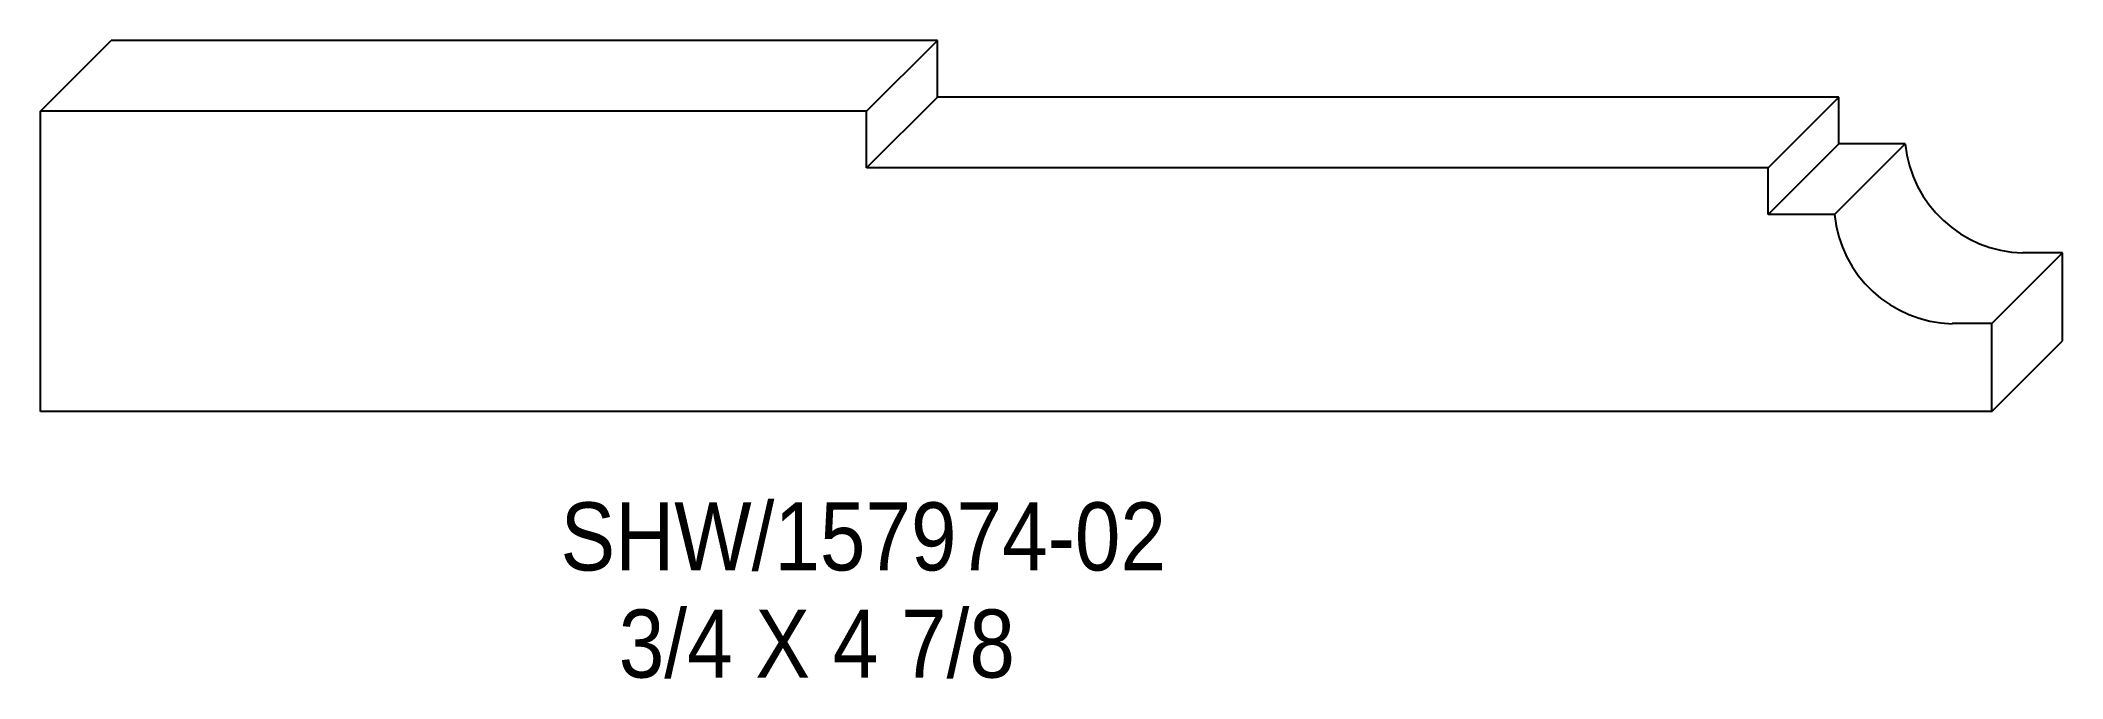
# Model space of a CAD drawing. Extents: x 53.14 to 58.19, y 162.7 to 164.3.
import ezdxf

# ---------------------------------------------------------------- set-up
doc = ezdxf.new("R2010")
doc.units = 0
doc.header["$LTSCALE"] = 5
doc.layers.add('PROFILE', color=7, linetype='CONTINUOUS')
doc.styles.add('TXT', font='TXT', dxfattribs={"height": 3.5})

msp = doc.modelspace()

# ---------------------------------------------------------------- linework, layer by layer
at = {"layer": 'PROFILE', "color": 1, "linetype": 'CONTINUOUS'}
for p, q in [((53.1428, 164.1186), (53.3195, 164.2953)), ((55.3831, 164.2953), (53.3195, 164.2953)), ((55.2063, 164.1186), (55.3831, 164.2953)), ((55.3831, 164.1538), (55.3831, 164.2953)), ((55.2063, 163.9771), (55.3831, 164.1538)), ((57.6345, 164.1538), (55.3831, 164.1538)), ((57.4578, 163.9771), (57.6345, 164.1538)), ((57.6345, 164.0372), (57.6345, 164.1538)), ((55.2063, 164.1186), (53.1428, 164.1186)), ((53.1428, 163.3688), (53.1428, 164.1186)), ((55.2063, 163.9771), (55.2063, 164.1186)), ((57.4578, 163.8605), (57.6345, 164.0372)), ((57.6238, 163.8605), (57.8005, 164.0372)), ((57.8005, 164.0372), (57.6345, 164.0372)), ((57.4578, 163.9771), (55.2063, 163.9771)), ((57.4578, 163.8605), (57.4578, 163.9771)), ((57.6238, 163.8605), (57.4578, 163.8605)), ((58.0165, 163.5882), (58.1932, 163.7649)), ((58.1932, 163.7649), (58.0943, 163.7649)), ((58.1932, 163.5455), (58.1932, 163.7649)), ((58.0165, 163.5882), (57.9176, 163.5882)), ((58.0165, 163.3688), (58.0165, 163.5882)), ((58.0165, 163.3688), (58.1932, 163.5455)), ((58.0165, 163.3688), (53.1428, 163.3688))]:
    msp.add_line(p, q, dxfattribs=at)
for centre in [(58.1014, 164.0672), (57.9247, 163.8905)]:
    msp.add_ellipse(centre, major_axis=(0, 0.3024), ratio=1, start_param=-4.613097, end_param=-3.165117, dxfattribs=at)

# ---------------------------------------------------------------- texts
at = {"layer": 'PROFILE', "color": 1, "linetype": 'CONTINUOUS', "style": 'TXT', "width": 0.9}
for s, p in [('SHW/157974-02', (54.4417, 162.972)), ('3/4 X 4 7/8', (54.5872, 162.7045))]:
    msp.add_text(s, height=0.169956, dxfattribs=at).set_placement(p)

doc.saveas('drawing.dxf')
